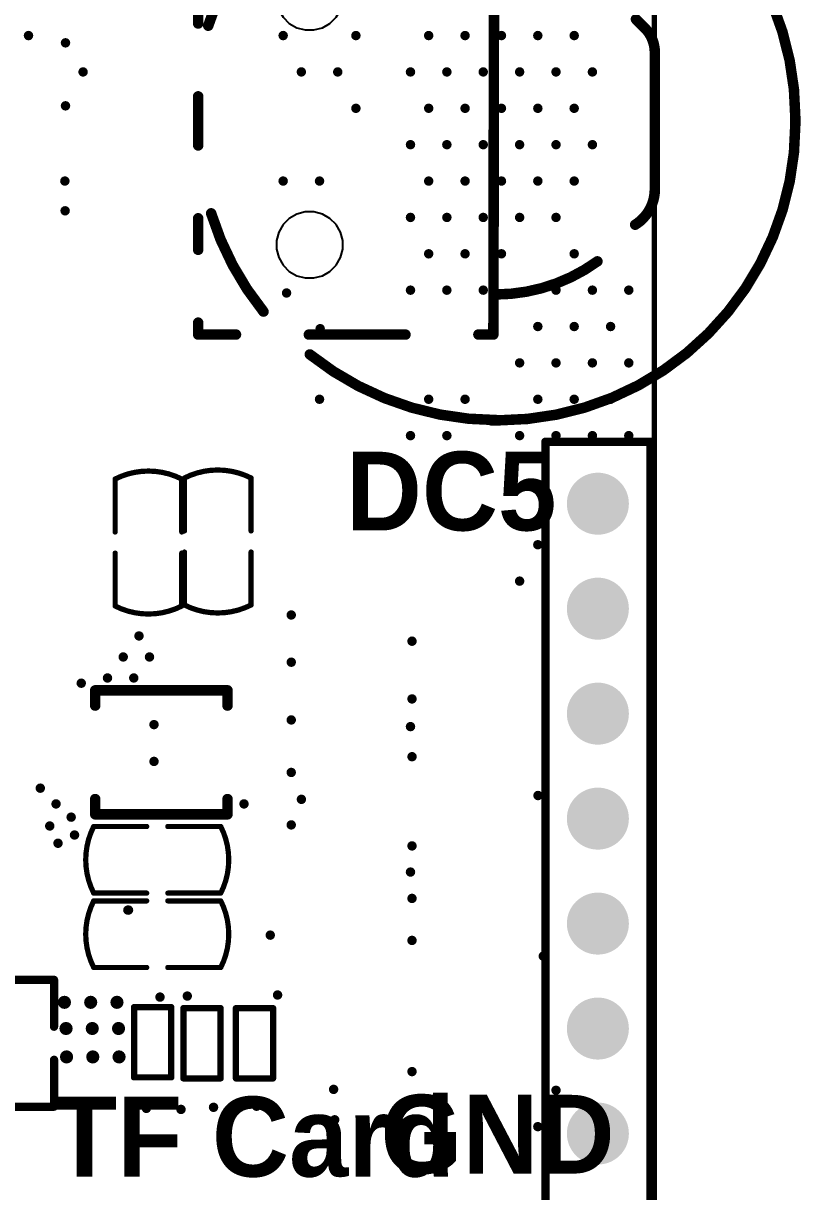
# Model space of a CAD drawing. Header units: millimetres. Extents: x -53 to 39, y 0 to 126.
# Drawn here: x 19.94 to 38.74, y 27.07 to 55.34 of the extents above; entities that cross this region are included whole.
import ezdxf

# ---------------------------------------------------------------- set-up
doc = ezdxf.new("R2010")
doc.units = ezdxf.units.MM
for name, color, linetype in [('KeepOutLayer', 6, 'Continuous'), ('MultiLayer', 9, 'Continuous'), ('PadHoleLayer', 156, 'Continuous'), ('TopOverlay', 2, 'Continuous'), ('ViaHoleLayer', 16, 'Continuous')]:
    doc.layers.add(name, color=color, linetype=linetype)
doc.styles.add('阿里巴巴普惠体 Heavy', font='', dxfattribs={"height": 0.2})
doc.styles.get('阿里巴巴普惠体 Heavy').set_extended_font_data('阿里巴巴普惠体 Heavy', bold=True)

# ---------------------------------------------------------------- blocks, each defined once
blk = doc.blocks.new('R0402_46')
at = {"layer": 'TopOverlay', "const_width": 0.1524}
for points in [[(-0.84987638, 0.4499584599999999), (-0.25395682, 0.4499584599999999)], [(-0.84987638, 0.4499584599999999), (-0.84987638, -0.44987718)], [(-0.25395682, 0.4499584599999999), (0.84996274, 0.4499584599999999)], [(0.84996274, 0.4499584599999999), (0.84996274, -0.45003974)], [(-0.84987638, -0.44987718), (-0.25395682, -0.44987718)], [(-0.84987638, -0.44987718), (-0.84971382, -0.45003974)], [(-0.25395682, -0.44987718), (0.84996274, -0.44987718)]]:
    blk.add_lwpolyline(points, dxfattribs=at)
at = {"layer": 'TopOverlay', "const_width": 0.0762}
for points in [[(-0.88797638, 0.4499584599999999, 1), (-0.81177638, 0.4499584599999999, 1)], [(-0.88797638, 0.4499584599999999, 1), (-0.81177638, 0.4499584599999999, 1)], [(-0.29205682, 0.4499584599999999, 1), (-0.21585682, 0.4499584599999999, 1)], [(-0.29205682, 0.4499584599999999, 1), (-0.21585682, 0.4499584599999999, 1)], [(0.81186274, 0.4499584599999999, 1), (0.8880627399999999, 0.4499584599999999, 1)], [(0.81186274, 0.4499584599999999, 1), (0.8880627399999999, 0.4499584599999999, 1)], [(-0.88797638, -0.44987718, 1), (-0.81177638, -0.44987718, 1)], [(-0.88797638, -0.44987718, 1), (-0.81177638, -0.44987718, 1)], [(-0.88797638, -0.44987718, 1), (-0.81177638, -0.44987718, 1)], [(-0.88781382, -0.45003974, 1), (-0.8116138199999999, -0.45003974, 1)], [(-0.29205682, -0.44987718, 1), (-0.21585682, -0.44987718, 1)], [(-0.29205682, -0.44987718, 1), (-0.21585682, -0.44987718, 1)], [(0.81186274, -0.44987718, 1), (0.8880627399999999, -0.44987718, 1)], [(0.81186274, -0.45003974, 1), (0.8880627399999999, -0.45003974, 1)]]:
    blk.add_lwpolyline(points, format="xyb", close=True, dxfattribs=at)
blk = doc.blocks.new('R0402_73')
at = {"layer": 'TopOverlay', "const_width": 0.1524}
for points in [[(-0.84987638, 0.4499584599999999), (-0.84987638, -0.44987718)], [(-0.84987638, 0.4499584599999999), (-0.25395682, 0.4499584599999999)], [(-0.25395682, 0.4499584599999999), (0.84996274, 0.4499584599999999)], [(0.84996274, 0.4499584599999999), (0.84996274, -0.45003974)], [(-0.84987638, -0.44987718), (-0.84971382, -0.45003974)], [(-0.84987638, -0.44987718), (-0.25395682, -0.44987718)], [(-0.25395682, -0.44987718), (0.84996274, -0.44987718)]]:
    blk.add_lwpolyline(points, dxfattribs=at)
at = {"layer": 'TopOverlay', "const_width": 0.0762}
for points in [[(-0.88797638, 0.4499584599999999, 1), (-0.81177638, 0.4499584599999999, 1)], [(-0.88797638, 0.4499584599999999, 1), (-0.81177638, 0.4499584599999999, 1)], [(-0.29205682, 0.4499584599999999, 1), (-0.21585682, 0.4499584599999999, 1)], [(-0.29205682, 0.4499584599999999, 1), (-0.21585682, 0.4499584599999999, 1)], [(0.81186274, 0.4499584599999999, 1), (0.8880627399999999, 0.4499584599999999, 1)], [(0.81186274, 0.4499584599999999, 1), (0.8880627399999999, 0.4499584599999999, 1)], [(-0.88797638, -0.44987718, 1), (-0.81177638, -0.44987718, 1)], [(-0.88797638, -0.44987718, 1), (-0.81177638, -0.44987718, 1)], [(-0.88797638, -0.44987718, 1), (-0.81177638, -0.44987718, 1)], [(-0.88781382, -0.45003974, 1), (-0.8116138199999999, -0.45003974, 1)], [(-0.29205682, -0.44987718, 1), (-0.21585682, -0.44987718, 1)], [(-0.29205682, -0.44987718, 1), (-0.21585682, -0.44987718, 1)], [(0.81186274, -0.44987718, 1), (0.8880627399999999, -0.44987718, 1)], [(0.81186274, -0.45003974, 1), (0.8880627399999999, -0.45003974, 1)]]:
    blk.add_lwpolyline(points, format="xyb", close=True, dxfattribs=at)
blk = doc.blocks.new('R0402_74')
at = {"layer": 'TopOverlay', "const_width": 0.1524}
for points in [[(-0.84987638, 0.4499584599999999), (-0.25395682, 0.4499584599999999)], [(-0.84987638, 0.4499584599999999), (-0.84987638, -0.44987718)], [(-0.25395682, 0.4499584599999999), (0.84996274, 0.4499584599999999)], [(0.84996274, 0.4499584599999999), (0.84996274, -0.45003974)], [(-0.84987638, -0.44987718), (-0.25395682, -0.44987718)], [(-0.84987638, -0.44987718), (-0.84971382, -0.45003974)], [(-0.25395682, -0.44987718), (0.84996274, -0.44987718)]]:
    blk.add_lwpolyline(points, dxfattribs=at)
at = {"layer": 'TopOverlay', "const_width": 0.0762}
for points in [[(-0.88797638, 0.4499584599999999, 1), (-0.81177638, 0.4499584599999999, 1)], [(-0.88797638, 0.4499584599999999, 1), (-0.81177638, 0.4499584599999999, 1)], [(-0.29205682, 0.4499584599999999, 1), (-0.21585682, 0.4499584599999999, 1)], [(-0.29205682, 0.4499584599999999, 1), (-0.21585682, 0.4499584599999999, 1)], [(0.81186274, 0.4499584599999999, 1), (0.8880627399999999, 0.4499584599999999, 1)], [(0.81186274, 0.4499584599999999, 1), (0.8880627399999999, 0.4499584599999999, 1)], [(-0.88797638, -0.44987718, 1), (-0.81177638, -0.44987718, 1)], [(-0.88797638, -0.44987718, 1), (-0.81177638, -0.44987718, 1)], [(-0.88797638, -0.44987718, 1), (-0.81177638, -0.44987718, 1)], [(-0.88781382, -0.45003974, 1), (-0.8116138199999999, -0.45003974, 1)], [(-0.29205682, -0.44987718, 1), (-0.21585682, -0.44987718, 1)], [(-0.29205682, -0.44987718, 1), (-0.21585682, -0.44987718, 1)], [(0.81186274, -0.44987718, 1), (0.8880627399999999, -0.44987718, 1)], [(0.81186274, -0.45003974, 1), (0.8880627399999999, -0.45003974, 1)]]:
    blk.add_lwpolyline(points, format="xyb", close=True, dxfattribs=at)
blk = doc.blocks.new('SW_SMD_SIQ_02FVS3_1_116')
at = {"layer": 'MultiLayer'}
for p, q in [((-3.30878434, -1.3187807), (-3.4912046, -1.4241018)), ((-3.10531764, -1.2642596), (-3.30878434, -1.3187807)), ((-2.8946729, -1.2642596), (-3.10531764, -1.2642596)), ((-2.6912062, -1.3187807), (-2.8946729, -1.2642596)), ((-2.50878594, -1.4241018), (-2.6912062, -1.3187807)), ((2.69120366, -1.3187807), (2.5087834, -1.4241018)), ((2.89467036, -1.2642596), (2.69120366, -1.3187807)), ((3.1053151, -1.2642596), (2.89467036, -1.2642596)), ((3.3087818, -1.3187807), (3.1053151, -1.2642596)), ((3.49120206, -1.4241018), (3.3087818, -1.3187807)), ((-3.64015274, -1.57304994), (-3.74547384, -1.7554702)), ((-3.4912046, -1.4241018), (-3.64015274, -1.57304994)), ((-2.3598378, -1.57304994), (-2.50878594, -1.4241018)), ((-2.2545167, -1.7554702), (-2.3598378, -1.57304994)), ((2.35983526, -1.57304994), (2.25451416, -1.7554702)), ((2.5087834, -1.4241018), (2.35983526, -1.57304994)), ((3.6401502, -1.57304994), (3.49120206, -1.4241018)), ((3.7454713, -1.7554702), (3.6401502, -1.57304994)), ((-3.74547384, -1.7554702), (-3.799992399999999, -1.9589369)), ((-3.799992399999999, -1.9589369), (-3.799992399999999, -2.064258)), ((-2.1999956, -1.9589369), (-2.2545167, -1.7554702)), ((-2.1999956, -2.064258), (-2.1999956, -1.9589369)), ((2.25451416, -1.7554702), (2.1999956, -1.9589369)), ((2.1999956, -1.9589369), (2.1999956, -2.064258)), ((3.799992399999999, -1.9589369), (3.7454713, -1.7554702)), ((3.799992399999999, -2.064258), (3.799992399999999, -1.9589369)), ((-3.799992399999999, -2.064258), (-3.799992399999999, -2.16958164)), ((-3.799992399999999, -2.16958164), (-3.74547384, -2.37304834)), ((-2.2545167, -2.37304834), (-2.1999956, -2.16958164)), ((-2.1999956, -2.064258), (-2.1999956, -2.064258)), ((-2.1999956, -2.16958164), (-2.1999956, -2.064258)), ((-2.1999956, -2.064258), (-2.1999956, -2.064258)), ((2.1999956, -2.064258), (2.1999956, -2.16958164)), ((2.1999956, -2.16958164), (2.25451416, -2.37304834)), ((3.7454713, -2.37304834), (3.799992399999999, -2.16958164)), ((3.799992399999999, -2.064258), (3.799992399999999, -2.064258)), ((3.799992399999999, -2.16958164), (3.799992399999999, -2.064258)), ((3.799992399999999, -2.064258), (3.799992399999999, -2.064258)), ((-3.74547384, -2.37304834), (-3.64015274, -2.5554686)), ((-2.3598378, -2.5554686), (-2.2545167, -2.37304834)), ((2.25451416, -2.37304834), (2.35983526, -2.5554686)), ((3.6401502, -2.5554686), (3.7454713, -2.37304834)), ((-3.64015274, -2.5554686), (-3.4912046, -2.70441674)), ((-3.4912046, -2.70441674), (-3.30878434, -2.80973784)), ((-3.30878434, -2.80973784), (-3.10531764, -2.8642564)), ((-2.8946729, -2.8642564), (-2.6912062, -2.80973784)), ((-2.6912062, -2.80973784), (-2.50878594, -2.70441674)), ((-2.50878594, -2.70441674), (-2.3598378, -2.5554686)), ((2.35983526, -2.5554686), (2.5087834, -2.70441674)), ((2.5087834, -2.70441674), (2.69120366, -2.80973784)), ((2.69120366, -2.80973784), (2.89467036, -2.8642564)), ((3.1053151, -2.8642564), (3.3087818, -2.80973784)), ((3.3087818, -2.80973784), (3.49120206, -2.70441674)), ((3.49120206, -2.70441674), (3.6401502, -2.5554686)), ((-3.10531764, -2.8642564), (-2.8946729, -2.8642564)), ((2.89467036, -2.8642564), (3.1053151, -2.8642564))]:
    blk.add_line(p, q, dxfattribs=at)
at = {"layer": 'TopOverlay', "const_width": 0.254}
for points in [[(-7.253605, 2.4896318, -0.4142135623730951), (-0.0573786, 9.685858199999998)], [(0.0630682, 9.685858199999998, -0.4142135623730951), (7.245883399999999, 2.503043)], [(-2.2507448, 6.039231, -0.198912367379658), (-1.655318, 6.285864999999999)], [(1.65532054, 6.285864999999999, -0.2586501707018747), (2.512822, 5.8104786)], [(-4.1999916, 2.43586254, -0.1582994586231695), (-3.39866986, 4.90342174)], [(3.39867494, 4.89752386, -0.1582994586231695), (4.1999916, 2.42999006)], [(-5.663770739999999, -2.02343766, -0.1700351018163756), (-7.253351, 2.51572014)], [(7.2399906, 2.48000774, -0.1700351018163761), (5.65043574, -2.05915006)], [(4.61408526, -3.17985648, -0.0957782347972336), (2.23656652, -4.44627254)], [(-2.30246174, -4.516424799999999, -0.0957782347972336), (-4.68000334, -3.2500062)]]:
    blk.add_lwpolyline(points, format="xyb", dxfattribs=at)
for points in [[(0, 9.685858199999998), (-0.0573786, 9.685858199999998)], [(0.0630682, 9.685858199999998), (0, 9.685858199999998)], [(1.655318, 6.285864999999999), (-1.655318, 6.285864999999999)], [(-2.45999, 5.8299858), (-2.2507448, 6.039231)], [(2.419985, 5.9399932), (2.3702518, 5.989726399999999)], [(7.245883399999999, 2.3358856), (7.245883399999999, 2.503043)], [(5.169408, 2.38125), (-5.140452, 2.39903)], [(-5.1400456, 2.0599908), (-5.1400456, 2.392934)], [(5.169408, 2.01803), (5.169408, 2.38125)], [(-5.139994799999999, -2.0829016), (-5.139994799999999, 0.2547366)], [(5.169992199999999, -2.0829016), (5.169992199999999, 0.2547366)], [(-5.139994799999999, -4.7599854), (-5.139994799999999, -3.8453314)], [(5.169992199999999, -4.7599854), (5.169992199999999, -3.8453314)], [(-5.039994999999999, -4.7599854), (-5.139994799999999, -4.7599854)], [(-4.8811434, -4.7599854), (-5.039994999999999, -4.7599854)], [(-2.3561294, -4.7599854), (-3.1188406, -4.7599854)], [(0.5938266, -4.7599854), (-0.5938266, -4.7599854)], [(3.1188406, -4.7599854), (2.3561294, -4.7599854)], [(5.169992199999999, -4.7599854), (4.8811434, -4.7599854)]]:
    blk.add_lwpolyline(points, dxfattribs=at)
at = {"layer": 'TopOverlay', "const_width": 0.127}
for points in [[(-0.1208786, 9.685858199999998, 1), (0.0061214, 9.685858199999998, 1)], [(-0.1208786, 9.685858199999998, 1), (0.0061214, 9.685858199999998, 1)], [(-0.0635, 9.685858199999998, 1), (0.0635, 9.685858199999998, 1)], [(-0.0635, 9.685858199999998, 1), (0.0635, 9.685858199999998, 1)], [(-0.0004318, 9.685858199999998, 1), (0.1265682, 9.685858199999998, 1)], [(-0.0004318, 9.685858199999998, 1), (0.1265682, 9.685858199999998, 1)], [(-1.718818, 6.285864999999999, 1), (-1.591818, 6.285864999999999, 1)], [(-1.718818, 6.285864999999999, 1), (-1.591818, 6.285864999999999, 1)], [(1.591818, 6.285864999999999, 1), (1.718818, 6.285864999999999, 1)], [(1.59182054, 6.285864999999999, 1), (1.71882054, 6.285864999999999, 1)], [(-2.52349, 5.8299858, 1), (-2.39649, 5.8299858, 1)], [(-2.3142448, 6.039231, 1), (-2.1872448, 6.039231, 1)], [(-2.3142448, 6.039231, 1), (-2.1872448, 6.039231, 1)], [(2.3067518, 5.989726399999999, 1), (2.4337518, 5.989726399999999, 1)], [(2.356485, 5.9399932, 1), (2.483485, 5.9399932, 1)], [(2.449322, 5.8104786, 1), (2.576322, 5.8104786, 1)], [(-3.46216986, 4.90342174, 1), (-3.33516986, 4.90342174, 1)], [(3.33517494, 4.89752386, 1), (3.46217494, 4.89752386, 1)], [(-7.317105000000001, 2.4896318, 1), (-7.190105, 2.4896318, 1)], [(-7.316851, 2.51572014, 1), (-7.189851, 2.51572014, 1)], [(-4.2634916, 2.43586254, 1), (-4.136491599999999, 2.43586254, 1)], [(4.136491599999999, 2.42999006, 1), (4.2634916, 2.42999006, 1)], [(7.176490599999999, 2.48000774, 1), (7.303490599999999, 2.48000774, 1)], [(7.182383399999999, 2.503043, 1), (7.3093834, 2.503043, 1)], [(7.182383399999999, 2.503043, 1), (7.3093834, 2.503043, 1)], [(-5.203952, 2.39903, 1), (-5.076951999999999, 2.39903, 1)], [(-5.203545599999999, 2.392934, 1), (-5.0765456, 2.392934, 1)], [(5.105907999999999, 2.38125, 1), (5.232908, 2.38125, 1)], [(5.105907999999999, 2.38125, 1), (5.232908, 2.38125, 1)], [(7.182383399999999, 2.3358856, 1), (7.3093834, 2.3358856, 1)], [(-5.203545599999999, 2.0599908, 1), (-5.0765456, 2.0599908, 1)], [(5.105907999999999, 2.01803, 1), (5.232908, 2.01803, 1)], [(-5.2034948, 0.2547366, 1), (-5.0764948, 0.2547366, 1)], [(5.1064922, 0.2547366, 1), (5.2334922, 0.2547366, 1)], [(-5.72727074, -2.02343766, 1), (-5.600270739999999, -2.02343766, 1)], [(-5.2034948, -2.0829016, 1), (-5.0764948, -2.0829016, 1)], [(5.1064922, -2.0829016, 1), (5.2334922, -2.0829016, 1)], [(5.586935739999999, -2.05915006, 1), (5.713935739999999, -2.05915006, 1)], [(4.55058526, -3.17985648, 1), (4.67758526, -3.17985648, 1)], [(-4.74350334, -3.2500062, 1), (-4.61650334, -3.2500062, 1)], [(-5.2034948, -3.8453314, 1), (-5.0764948, -3.8453314, 1)], [(5.1064922, -3.8453314, 1), (5.2334922, -3.8453314, 1)], [(-2.36596174, -4.516424799999999, 1), (-2.23896174, -4.516424799999999, 1)], [(2.17306652, -4.44627254, 1), (2.30006652, -4.44627254, 1)], [(-5.2034948, -4.7599854, 1), (-5.0764948, -4.7599854, 1)], [(-5.2034948, -4.7599854, 1), (-5.0764948, -4.7599854, 1)], [(-5.103495, -4.7599854, 1), (-4.976494999999999, -4.7599854, 1)], [(-5.103495, -4.7599854, 1), (-4.976494999999999, -4.7599854, 1)], [(-4.9446434, -4.7599854, 1), (-4.8176434, -4.7599854, 1)], [(-3.1823406, -4.7599854, 1), (-3.0553406, -4.7599854, 1)], [(-2.4196294, -4.7599854, 1), (-2.2926294, -4.7599854, 1)], [(-0.6573266, -4.7599854, 1), (-0.5303266, -4.7599854, 1)], [(0.5303266, -4.7599854, 1), (0.6573266, -4.7599854, 1)], [(2.2926294, -4.7599854, 1), (2.4196294, -4.7599854, 1)], [(3.0553406, -4.7599854, 1), (3.1823406, -4.7599854, 1)], [(4.8176434, -4.7599854, 1), (4.9446434, -4.7599854, 1)], [(5.1064922, -4.7599854, 1), (5.2334922, -4.7599854, 1)], [(5.1064922, -4.7599854, 1), (5.2334922, -4.7599854, 1)]]:
    blk.add_lwpolyline(points, format="xyb", close=True, dxfattribs=at)
blk = doc.blocks.new('HDR1X15_121')
at = {"layer": 'MultiLayer'}
h = blk.add_hatch(color=9, dxfattribs=at)
edge = h.paths.add_edge_path()
edge.add_arc((1.27, 0), 0.7499985, 0, 360)
h = blk.add_hatch(color=9, dxfattribs=at)
edge = h.paths.add_edge_path()
edge.add_arc((3.81, 0), 0.7499985, 0, 360)
h = blk.add_hatch(color=9, dxfattribs=at)
edge = h.paths.add_edge_path()
edge.add_arc((6.35, 0), 0.7499985, 0, 360)
h = blk.add_hatch(color=9, dxfattribs=at)
edge = h.paths.add_edge_path()
edge.add_arc((8.889999999999999, 0), 0.7499985, 0, 360)
h = blk.add_hatch(color=9, dxfattribs=at)
edge = h.paths.add_edge_path()
edge.add_arc((11.43, 0), 0.7499985, 0, 360)
h = blk.add_hatch(color=9, dxfattribs=at)
edge = h.paths.add_edge_path()
edge.add_arc((13.97, 0), 0.7499985, 0, 360)
h = blk.add_hatch(color=9, dxfattribs=at)
edge = h.paths.add_edge_path()
edge.add_arc((16.51, 0), 0.7499985, 0, 360)
at = {"layer": 'PadHoleLayer'}
h = blk.add_hatch(color=156, dxfattribs=at)
edge = h.paths.add_edge_path()
edge.add_arc((1.27, 0), 0.4499991, 0, 360)
h = blk.add_hatch(color=156, dxfattribs=at)
edge = h.paths.add_edge_path()
edge.add_arc((3.81, 0), 0.4499991, 0, 360)
h = blk.add_hatch(color=156, dxfattribs=at)
edge = h.paths.add_edge_path()
edge.add_arc((6.35, 0), 0.4499991, 0, 360)
h = blk.add_hatch(color=156, dxfattribs=at)
edge = h.paths.add_edge_path()
edge.add_arc((8.889999999999999, 0), 0.4499991, 0, 360)
h = blk.add_hatch(color=156, dxfattribs=at)
edge = h.paths.add_edge_path()
edge.add_arc((11.43, 0), 0.4499991, 0, 360)
h = blk.add_hatch(color=156, dxfattribs=at)
edge = h.paths.add_edge_path()
edge.add_arc((13.97, 0), 0.4499991, 0, 360)
h = blk.add_hatch(color=156, dxfattribs=at)
edge = h.paths.add_edge_path()
edge.add_arc((16.51, 0), 0.4499991, 0, 360)
at = {"layer": 'TopOverlay', "const_width": 0.1999996}
for points in [[(-18.415, 1.27), (18.0086, 1.27)], [(18.0086, 1.27), (18.0086, -1.27)], [(-20.32, -1.27), (18.0086, -1.27)]]:
    blk.add_lwpolyline(points, dxfattribs=at)
at = {"layer": 'TopOverlay', "const_width": 0.0999998}
for points in [[(17.9586001, 1.27, 1), (18.0585999, 1.27, 1)], [(17.9586001, 1.27, 1), (18.0585999, 1.27, 1)], [(17.9586001, -1.27, 1), (18.0585999, -1.27, 1)], [(17.9586001, -1.27, 1), (18.0585999, -1.27, 1)]]:
    blk.add_lwpolyline(points, format="xyb", close=True, dxfattribs=at)
blk = doc.blocks.new('C0805_137')
at = {"layer": 'TopOverlay', "const_width": 0.127}
for points in [[(-1.53651712, -0.80585564, -0.2396317724491677), (-1.53651712, 0.80585564)], [(1.53651712, 0.80585564, -0.239631895420603), (1.53651712, -0.80585564)]]:
    blk.add_lwpolyline(points, format="xyb", dxfattribs=at)
for points in [[(-1.53651712, 0.80585564), (-0.2558542, 0.80585564)], [(0.2558542, 0.80585564), (1.53651712, 0.80585564)], [(-1.53651712, -0.80585564), (-0.2558542, -0.80585564)], [(0.2558542, -0.80585564), (1.53651712, -0.80585564)]]:
    blk.add_lwpolyline(points, dxfattribs=at)
at = {"layer": 'TopOverlay', "const_width": 0.0635}
for points in [[(-1.56826712, 0.80585564, 1), (-1.50476712, 0.80585564, 1)], [(-1.56826712, 0.80585564, 1), (-1.50476712, 0.80585564, 1)], [(-0.2876042, 0.80585564, 1), (-0.2241042, 0.80585564, 1)], [(0.2241042, 0.80585564, 1), (0.2876042, 0.80585564, 1)], [(1.50476712, 0.80585564, 1), (1.56826712, 0.80585564, 1)], [(1.50476712, 0.80585564, 1), (1.56826712, 0.80585564, 1)], [(-1.56826712, -0.80585564, 1), (-1.50476712, -0.80585564, 1)], [(-1.56826712, -0.80585564, 1), (-1.50476712, -0.80585564, 1)], [(-0.2876042, -0.80585564, 1), (-0.2241042, -0.80585564, 1)], [(0.2241042, -0.80585564, 1), (0.2876042, -0.80585564, 1)], [(1.50476712, -0.80585564, 1), (1.56826712, -0.80585564, 1)], [(1.50476712, -0.80585564, 1), (1.56826712, -0.80585564, 1)]]:
    blk.add_lwpolyline(points, format="xyb", close=True, dxfattribs=at)
blk = doc.blocks.new('IND_SMD_L3_2_W3_0_SPM3012T_139')
at = {"layer": 'TopOverlay', "const_width": 0.254}
for points in [[(1.6000222, 1.499997), (-1.6000222, 1.499997)], [(-1.6000222, 1.499997), (-1.6000222, 1.1311382)], [(1.6000222, 1.499997), (1.6000222, 1.1311382)], [(-1.6000222, -1.1311382), (-1.6000222, -1.499997)], [(1.6000222, -1.1311382), (1.6000222, -1.499997)], [(1.6000222, -1.499997), (-1.6000222, -1.499997)]]:
    blk.add_lwpolyline(points, dxfattribs=at)
at = {"layer": 'TopOverlay', "const_width": 0.127}
for points in [[(-1.6635222, 1.499997, 1), (-1.5365222, 1.499997, 1)], [(-1.6635222, 1.499997, 1), (-1.5365222, 1.499997, 1)], [(1.5365222, 1.499997, 1), (1.6635222, 1.499997, 1)], [(1.5365222, 1.499997, 1), (1.6635222, 1.499997, 1)], [(-1.6635222, 1.1311382, 1), (-1.5365222, 1.1311382, 1)], [(1.5365222, 1.1311382, 1), (1.6635222, 1.1311382, 1)], [(-1.6635222, -1.1311382, 1), (-1.5365222, -1.1311382, 1)], [(1.5365222, -1.1311382, 1), (1.6635222, -1.1311382, 1)], [(-1.6635222, -1.499997, 1), (-1.5365222, -1.499997, 1)], [(-1.6635222, -1.499997, 1), (-1.5365222, -1.499997, 1)], [(1.5365222, -1.499997, 1), (1.6635222, -1.499997, 1)], [(1.5365222, -1.499997, 1), (1.6635222, -1.499997, 1)]]:
    blk.add_lwpolyline(points, format="xyb", close=True, dxfattribs=at)
blk = doc.blocks.new('LC_0603_R_142')
at = {"layer": 'TopOverlay', "const_width": 0.1999996}
for points in [[(-1.5349982, 0.79000096), (-0.3999992, 0.79000096)], [(-1.5349982, 0.79000096), (-1.5349982, -0.79000096)], [(0.40000174, 0.79000096), (1.53500074, 0.79000096)], [(1.53500074, 0.79000096), (1.53500074, -0.79000096)], [(-1.5349982, -0.79000096), (-0.3999992, -0.79000096)], [(0.40000174, -0.79000096), (1.53500074, -0.79000096)]]:
    blk.add_lwpolyline(points, dxfattribs=at)
at = {"layer": 'TopOverlay', "const_width": 0.0999998}
for points in [[(-1.5849981, 0.79000096, 1), (-1.4849983, 0.79000096, 1)], [(-1.5849981, 0.79000096, 1), (-1.4849983, 0.79000096, 1)], [(-0.4499991, 0.79000096, 1), (-0.3499993, 0.79000096, 1)], [(0.35000184, 0.79000096, 1), (0.4500016399999999, 0.79000096, 1)], [(1.48500084, 0.79000096, 1), (1.58500064, 0.79000096, 1)], [(1.48500084, 0.79000096, 1), (1.58500064, 0.79000096, 1)], [(-1.5849981, -0.79000096, 1), (-1.4849983, -0.79000096, 1)], [(-1.5849981, -0.79000096, 1), (-1.4849983, -0.79000096, 1)], [(-0.4499991, -0.79000096, 1), (-0.3499993, -0.79000096, 1)], [(0.35000184, -0.79000096, 1), (0.4500016399999999, -0.79000096, 1)], [(1.48500084, -0.79000096, 1), (1.58500064, -0.79000096, 1)], [(1.48500084, -0.79000096, 1), (1.58500064, -0.79000096, 1)]]:
    blk.add_lwpolyline(points, format="xyb", close=True, dxfattribs=at)
blk = doc.blocks.new('C0805_153')
at = {"layer": 'TopOverlay', "const_width": 0.127}
for points in [[(-1.53651712, -0.80585564, -0.2396317724491677), (-1.53651712, 0.80585564)], [(1.53651712, 0.80585564, -0.2396318954206029), (1.53651712, -0.80585564)]]:
    blk.add_lwpolyline(points, format="xyb", dxfattribs=at)
for points in [[(-1.53651712, 0.80585564), (-0.2558542, 0.80585564)], [(0.2558542, 0.80585564), (1.53651712, 0.80585564)], [(-1.53651712, -0.80585564), (-0.2558542, -0.80585564)], [(0.2558542, -0.80585564), (1.53651712, -0.80585564)]]:
    blk.add_lwpolyline(points, dxfattribs=at)
at = {"layer": 'TopOverlay', "const_width": 0.0635}
for points in [[(-1.56826712, 0.80585564, 1), (-1.50476712, 0.80585564, 1)], [(-1.56826712, 0.80585564, 1), (-1.50476712, 0.80585564, 1)], [(-0.2876042, 0.80585564, 1), (-0.2241042, 0.80585564, 1)], [(0.2241042, 0.80585564, 1), (0.2876042, 0.80585564, 1)], [(1.50476712, 0.80585564, 1), (1.56826712, 0.80585564, 1)], [(1.50476712, 0.80585564, 1), (1.56826712, 0.80585564, 1)], [(-1.56826712, -0.80585564, 1), (-1.50476712, -0.80585564, 1)], [(-1.56826712, -0.80585564, 1), (-1.50476712, -0.80585564, 1)], [(-0.2876042, -0.80585564, 1), (-0.2241042, -0.80585564, 1)], [(0.2241042, -0.80585564, 1), (0.2876042, -0.80585564, 1)], [(1.50476712, -0.80585564, 1), (1.56826712, -0.80585564, 1)], [(1.50476712, -0.80585564, 1), (1.56826712, -0.80585564, 1)]]:
    blk.add_lwpolyline(points, format="xyb", close=True, dxfattribs=at)
blk = doc.blocks.new('C0805_154')
at = {"layer": 'TopOverlay', "const_width": 0.127}
for points in [[(-1.53651712, -0.80585564, -0.2396317724491677), (-1.53651712, 0.80585564)], [(1.53651712, 0.80585564, -0.2396318954206029), (1.53651712, -0.80585564)]]:
    blk.add_lwpolyline(points, format="xyb", dxfattribs=at)
for points in [[(-1.53651712, 0.80585564), (-0.2558542, 0.80585564)], [(0.2558542, 0.80585564), (1.53651712, 0.80585564)], [(-1.53651712, -0.80585564), (-0.2558542, -0.80585564)], [(0.2558542, -0.80585564), (1.53651712, -0.80585564)]]:
    blk.add_lwpolyline(points, dxfattribs=at)
at = {"layer": 'TopOverlay', "const_width": 0.0635}
for points in [[(-1.56826712, 0.80585564, 1), (-1.50476712, 0.80585564, 1)], [(-1.56826712, 0.80585564, 1), (-1.50476712, 0.80585564, 1)], [(-0.2876042, 0.80585564, 1), (-0.2241042, 0.80585564, 1)], [(0.2241042, 0.80585564, 1), (0.2876042, 0.80585564, 1)], [(1.50476712, 0.80585564, 1), (1.56826712, 0.80585564, 1)], [(1.50476712, 0.80585564, 1), (1.56826712, 0.80585564, 1)], [(-1.56826712, -0.80585564, 1), (-1.50476712, -0.80585564, 1)], [(-1.56826712, -0.80585564, 1), (-1.50476712, -0.80585564, 1)], [(-0.2876042, -0.80585564, 1), (-0.2241042, -0.80585564, 1)], [(0.2241042, -0.80585564, 1), (0.2876042, -0.80585564, 1)], [(1.50476712, -0.80585564, 1), (1.56826712, -0.80585564, 1)], [(1.50476712, -0.80585564, 1), (1.56826712, -0.80585564, 1)]]:
    blk.add_lwpolyline(points, format="xyb", close=True, dxfattribs=at)
blk = doc.blocks.new('C0805_155')
at = {"layer": 'TopOverlay', "const_width": 0.127}
for points in [[(-1.53651712, -0.80585564, -0.2396317724491677), (-1.53651712, 0.80585564)], [(1.53651712, 0.80585564, -0.239631895420603), (1.53651712, -0.80585564)]]:
    blk.add_lwpolyline(points, format="xyb", dxfattribs=at)
for points in [[(-1.53651712, 0.80585564), (-0.2558542, 0.80585564)], [(0.2558542, 0.80585564), (1.53651712, 0.80585564)], [(-1.53651712, -0.80585564), (-0.2558542, -0.80585564)], [(0.2558542, -0.80585564), (1.53651712, -0.80585564)]]:
    blk.add_lwpolyline(points, dxfattribs=at)
at = {"layer": 'TopOverlay', "const_width": 0.0635}
for points in [[(-1.56826712, 0.80585564, 1), (-1.50476712, 0.80585564, 1)], [(-1.56826712, 0.80585564, 1), (-1.50476712, 0.80585564, 1)], [(-0.2876042, 0.80585564, 1), (-0.2241042, 0.80585564, 1)], [(0.2241042, 0.80585564, 1), (0.2876042, 0.80585564, 1)], [(1.50476712, 0.80585564, 1), (1.56826712, 0.80585564, 1)], [(1.50476712, 0.80585564, 1), (1.56826712, 0.80585564, 1)], [(-1.56826712, -0.80585564, 1), (-1.50476712, -0.80585564, 1)], [(-1.56826712, -0.80585564, 1), (-1.50476712, -0.80585564, 1)], [(-0.2876042, -0.80585564, 1), (-0.2241042, -0.80585564, 1)], [(0.2241042, -0.80585564, 1), (0.2876042, -0.80585564, 1)], [(1.50476712, -0.80585564, 1), (1.56826712, -0.80585564, 1)], [(1.50476712, -0.80585564, 1), (1.56826712, -0.80585564, 1)]]:
    blk.add_lwpolyline(points, format="xyb", close=True, dxfattribs=at)

msp = doc.modelspace()

# ---------------------------------------------------------------- hatches: boundary and pattern name
at = {"layer": 'ViaHoleLayer'}
h = msp.add_hatch(color=16, dxfattribs=at)
edge = h.paths.add_edge_path()
edge.add_arc((20.06015292, 55.04006772), 0.1149985, 0, 360)
h = msp.add_hatch(color=16, dxfattribs=at)
edge = h.paths.add_edge_path()
edge.add_arc((26.22015838, 55.04006772), 0.1149985, 0, 360)
h = msp.add_hatch(color=16, dxfattribs=at)
edge = h.paths.add_edge_path()
edge.add_arc((27.98015994, 55.04006772), 0.1149985, 0, 360)
h = msp.add_hatch(color=16, dxfattribs=at)
edge = h.paths.add_edge_path()
edge.add_arc((29.7401615, 55.04006772), 0.1149985, 0, 360)
h = msp.add_hatch(color=16, dxfattribs=at)
edge = h.paths.add_edge_path()
edge.add_arc((30.62016228, 55.04006772), 0.1149985, 0, 360)
h = msp.add_hatch(color=16, dxfattribs=at)
edge = h.paths.add_edge_path()
edge.add_arc((31.50016306, 55.04006772), 0.1149985, 0, 360)
h = msp.add_hatch(color=16, dxfattribs=at)
edge = h.paths.add_edge_path()
edge.add_arc((32.38016383999999, 55.04006772), 0.1149985, 0, 360)
h = msp.add_hatch(color=16, dxfattribs=at)
edge = h.paths.add_edge_path()
edge.add_arc((33.26016462, 55.04006772), 0.1149985, 0, 360)
h = msp.add_hatch(color=16, dxfattribs=at)
edge = h.paths.add_edge_path()
edge.add_arc((20.955, 54.864), 0.1149985, 0, 360)
h = msp.add_hatch(color=16, dxfattribs=at)
edge = h.paths.add_edge_path()
edge.add_arc((21.38015536, 54.16006693999999), 0.1149985, 0, 360)
h = msp.add_hatch(color=16, dxfattribs=at)
edge = h.paths.add_edge_path()
edge.add_arc((26.66016004, 54.16006693999999), 0.1149985, 0, 360)
h = msp.add_hatch(color=16, dxfattribs=at)
edge = h.paths.add_edge_path()
edge.add_arc((27.54016082, 54.16006693999999), 0.1149985, 0, 360)
h = msp.add_hatch(color=16, dxfattribs=at)
edge = h.paths.add_edge_path()
edge.add_arc((29.30016238, 54.16006693999999), 0.1149985, 0, 360)
h = msp.add_hatch(color=16, dxfattribs=at)
edge = h.paths.add_edge_path()
edge.add_arc((30.18016316, 54.16006693999999), 0.1149985, 0, 360)
h = msp.add_hatch(color=16, dxfattribs=at)
edge = h.paths.add_edge_path()
edge.add_arc((31.06016394, 54.16006693999999), 0.1149985, 0, 360)
h = msp.add_hatch(color=16, dxfattribs=at)
edge = h.paths.add_edge_path()
edge.add_arc((31.94016471999999, 54.16006693999999), 0.1149985, 0, 360)
h = msp.add_hatch(color=16, dxfattribs=at)
edge = h.paths.add_edge_path()
edge.add_arc((32.82016549999999, 54.16006693999999), 0.1149985, 0, 360)
h = msp.add_hatch(color=16, dxfattribs=at)
edge = h.paths.add_edge_path()
edge.add_arc((33.70016628, 54.16006693999999), 0.1149985, 0, 360)
h = msp.add_hatch(color=16, dxfattribs=at)
edge = h.paths.add_edge_path()
edge.add_arc((20.955, 53.34), 0.1149985, 0, 360)
h = msp.add_hatch(color=16, dxfattribs=at)
edge = h.paths.add_edge_path()
edge.add_arc((27.98015994, 53.28006616), 0.1149985, 0, 360)
h = msp.add_hatch(color=16, dxfattribs=at)
edge = h.paths.add_edge_path()
edge.add_arc((29.7401615, 53.28006616), 0.1149985, 0, 360)
h = msp.add_hatch(color=16, dxfattribs=at)
edge = h.paths.add_edge_path()
edge.add_arc((30.62016228, 53.28006616), 0.1149985, 0, 360)
h = msp.add_hatch(color=16, dxfattribs=at)
edge = h.paths.add_edge_path()
edge.add_arc((31.50016306, 53.28006616), 0.1149985, 0, 360)
h = msp.add_hatch(color=16, dxfattribs=at)
edge = h.paths.add_edge_path()
edge.add_arc((32.38016383999999, 53.28006616), 0.1149985, 0, 360)
h = msp.add_hatch(color=16, dxfattribs=at)
edge = h.paths.add_edge_path()
edge.add_arc((33.26016462, 53.28006616), 0.1149985, 0, 360)
h = msp.add_hatch(color=16, dxfattribs=at)
edge = h.paths.add_edge_path()
edge.add_arc((29.30016238, 52.40006537999999), 0.1149985, 0, 360)
h = msp.add_hatch(color=16, dxfattribs=at)
edge = h.paths.add_edge_path()
edge.add_arc((30.18016316, 52.40006537999999), 0.1149985, 0, 360)
h = msp.add_hatch(color=16, dxfattribs=at)
edge = h.paths.add_edge_path()
edge.add_arc((31.06016394, 52.40006537999999), 0.1149985, 0, 360)
h = msp.add_hatch(color=16, dxfattribs=at)
edge = h.paths.add_edge_path()
edge.add_arc((31.94016471999999, 52.40006537999999), 0.1149985, 0, 360)
h = msp.add_hatch(color=16, dxfattribs=at)
edge = h.paths.add_edge_path()
edge.add_arc((32.82016549999999, 52.40006537999999), 0.1149985, 0, 360)
h = msp.add_hatch(color=16, dxfattribs=at)
edge = h.paths.add_edge_path()
edge.add_arc((33.70016628, 52.40006537999999), 0.1149985, 0, 360)
h = msp.add_hatch(color=16, dxfattribs=at)
edge = h.paths.add_edge_path()
edge.add_arc((20.9401537, 51.5200646), 0.1149985, 0, 360)
h = msp.add_hatch(color=16, dxfattribs=at)
edge = h.paths.add_edge_path()
edge.add_arc((26.22015838, 51.5200646), 0.1149985, 0, 360)
h = msp.add_hatch(color=16, dxfattribs=at)
edge = h.paths.add_edge_path()
edge.add_arc((27.10015916, 51.5200646), 0.1149985, 0, 360)
h = msp.add_hatch(color=16, dxfattribs=at)
edge = h.paths.add_edge_path()
edge.add_arc((29.7401615, 51.5200646), 0.1149985, 0, 360)
h = msp.add_hatch(color=16, dxfattribs=at)
edge = h.paths.add_edge_path()
edge.add_arc((30.62016228, 51.5200646), 0.1149985, 0, 360)
h = msp.add_hatch(color=16, dxfattribs=at)
edge = h.paths.add_edge_path()
edge.add_arc((31.50016306, 51.5200646), 0.1149985, 0, 360)
h = msp.add_hatch(color=16, dxfattribs=at)
edge = h.paths.add_edge_path()
edge.add_arc((32.38016383999999, 51.5200646), 0.1149985, 0, 360)
h = msp.add_hatch(color=16, dxfattribs=at)
edge = h.paths.add_edge_path()
edge.add_arc((33.26016462, 51.5200646), 0.1149985, 0, 360)
h = msp.add_hatch(color=16, dxfattribs=at)
edge = h.paths.add_edge_path()
edge.add_arc((20.94589918, 50.8), 0.1149985, 0, 360)
h = msp.add_hatch(color=16, dxfattribs=at)
edge = h.paths.add_edge_path()
edge.add_arc((29.30016238, 50.64006381999999), 0.1149985, 0, 360)
h = msp.add_hatch(color=16, dxfattribs=at)
edge = h.paths.add_edge_path()
edge.add_arc((30.18016316, 50.64006381999999), 0.1149985, 0, 360)
h = msp.add_hatch(color=16, dxfattribs=at)
edge = h.paths.add_edge_path()
edge.add_arc((31.06016394, 50.64006381999999), 0.1149985, 0, 360)
h = msp.add_hatch(color=16, dxfattribs=at)
edge = h.paths.add_edge_path()
edge.add_arc((31.94016471999999, 50.64006381999999), 0.1149985, 0, 360)
h = msp.add_hatch(color=16, dxfattribs=at)
edge = h.paths.add_edge_path()
edge.add_arc((32.82016549999999, 50.64006381999999), 0.1149985, 0, 360)
h = msp.add_hatch(color=16, dxfattribs=at)
edge = h.paths.add_edge_path()
edge.add_arc((29.7401615, 49.76006304), 0.1149985, 0, 360)
h = msp.add_hatch(color=16, dxfattribs=at)
edge = h.paths.add_edge_path()
edge.add_arc((30.62016228, 49.76006304), 0.1149985, 0, 360)
h = msp.add_hatch(color=16, dxfattribs=at)
edge = h.paths.add_edge_path()
edge.add_arc((31.50016306, 49.76006304), 0.1149985, 0, 360)
h = msp.add_hatch(color=16, dxfattribs=at)
edge = h.paths.add_edge_path()
edge.add_arc((33.26016462, 49.76006304), 0.1149985, 0, 360)
h = msp.add_hatch(color=16, dxfattribs=at)
edge = h.paths.add_edge_path()
edge.add_arc((26.30259916, 48.81198772), 0.1149985, 0, 360)
h = msp.add_hatch(color=16, dxfattribs=at)
edge = h.paths.add_edge_path()
edge.add_arc((29.30016238, 48.88006226), 0.1149985, 0, 360)
h = msp.add_hatch(color=16, dxfattribs=at)
edge = h.paths.add_edge_path()
edge.add_arc((30.18016316, 48.88006226), 0.1149985, 0, 360)
h = msp.add_hatch(color=16, dxfattribs=at)
edge = h.paths.add_edge_path()
edge.add_arc((31.06016394, 48.88006226), 0.1149985, 0, 360)
h = msp.add_hatch(color=16, dxfattribs=at)
edge = h.paths.add_edge_path()
edge.add_arc((32.82016549999999, 48.88006226), 0.1149985, 0, 360)
h = msp.add_hatch(color=16, dxfattribs=at)
edge = h.paths.add_edge_path()
edge.add_arc((33.70016628, 48.88006226), 0.1149985, 0, 360)
h = msp.add_hatch(color=16, dxfattribs=at)
edge = h.paths.add_edge_path()
edge.add_arc((34.58016705999999, 48.88006226), 0.1149985, 0, 360)
h = msp.add_hatch(color=16, dxfattribs=at)
edge = h.paths.add_edge_path()
edge.add_arc((27.11539916, 47.94838772), 0.1149985, 0, 360)
h = msp.add_hatch(color=16, dxfattribs=at)
edge = h.paths.add_edge_path()
edge.add_arc((32.38016383999999, 48.00006148), 0.1149985, 0, 360)
h = msp.add_hatch(color=16, dxfattribs=at)
edge = h.paths.add_edge_path()
edge.add_arc((33.26016462, 48.00006148), 0.1149985, 0, 360)
h = msp.add_hatch(color=16, dxfattribs=at)
edge = h.paths.add_edge_path()
edge.add_arc((34.1401654, 48.00006148), 0.1149985, 0, 360)
h = msp.add_hatch(color=16, dxfattribs=at)
edge = h.paths.add_edge_path()
edge.add_arc((31.94016471999999, 47.1200607), 0.1149985, 0, 360)
h = msp.add_hatch(color=16, dxfattribs=at)
edge = h.paths.add_edge_path()
edge.add_arc((32.82016549999999, 47.1200607), 0.1149985, 0, 360)
h = msp.add_hatch(color=16, dxfattribs=at)
edge = h.paths.add_edge_path()
edge.add_arc((33.70016628, 47.1200607), 0.1149985, 0, 360)
h = msp.add_hatch(color=16, dxfattribs=at)
edge = h.paths.add_edge_path()
edge.add_arc((34.58016705999999, 47.1200607), 0.1149985, 0, 360)
h = msp.add_hatch(color=16, dxfattribs=at)
edge = h.paths.add_edge_path()
edge.add_arc((27.10015916, 46.24005991999999), 0.1149985, 0, 360)
h = msp.add_hatch(color=16, dxfattribs=at)
edge = h.paths.add_edge_path()
edge.add_arc((29.7401615, 46.24005991999999), 0.1149985, 0, 360)
h = msp.add_hatch(color=16, dxfattribs=at)
edge = h.paths.add_edge_path()
edge.add_arc((30.62016228, 46.24005991999999), 0.1149985, 0, 360)
h = msp.add_hatch(color=16, dxfattribs=at)
edge = h.paths.add_edge_path()
edge.add_arc((32.38016383999999, 46.24005991999999), 0.1149985, 0, 360)
h = msp.add_hatch(color=16, dxfattribs=at)
edge = h.paths.add_edge_path()
edge.add_arc((33.26016462, 46.24005991999999), 0.1149985, 0, 360)
h = msp.add_hatch(color=16, dxfattribs=at)
edge = h.paths.add_edge_path()
edge.add_arc((34.1401654, 46.24005991999999), 0.1149985, 0, 360)
h = msp.add_hatch(color=16, dxfattribs=at)
edge = h.paths.add_edge_path()
edge.add_arc((29.30016238, 45.36005914), 0.1149985, 0, 360)
h = msp.add_hatch(color=16, dxfattribs=at)
edge = h.paths.add_edge_path()
edge.add_arc((30.18016316, 45.36005914), 0.1149985, 0, 360)
h = msp.add_hatch(color=16, dxfattribs=at)
edge = h.paths.add_edge_path()
edge.add_arc((31.94016471999999, 45.36005914), 0.1149985, 0, 360)
h = msp.add_hatch(color=16, dxfattribs=at)
edge = h.paths.add_edge_path()
edge.add_arc((32.82016549999999, 45.36005914), 0.1149985, 0, 360)
h = msp.add_hatch(color=16, dxfattribs=at)
edge = h.paths.add_edge_path()
edge.add_arc((33.70016628, 45.36005914), 0.1149985, 0, 360)
h = msp.add_hatch(color=16, dxfattribs=at)
edge = h.paths.add_edge_path()
edge.add_arc((34.58016705999999, 45.36005914), 0.1149985, 0, 360)
h = msp.add_hatch(color=16, dxfattribs=at)
edge = h.paths.add_edge_path()
edge.add_arc((32.38016383999999, 42.72005679999999), 0.1149985, 0, 360)
h = msp.add_hatch(color=16, dxfattribs=at)
edge = h.paths.add_edge_path()
edge.add_arc((31.94016471999999, 41.84005602), 0.1149985, 0, 360)
h = msp.add_hatch(color=16, dxfattribs=at)
edge = h.paths.add_edge_path()
edge.add_arc((26.416, 41.021), 0.1149985, 0, 360)
h = msp.add_hatch(color=16, dxfattribs=at)
edge = h.paths.add_edge_path()
edge.add_arc((22.733, 40.513), 0.1149985, 0, 360)
h = msp.add_hatch(color=16, dxfattribs=at)
edge = h.paths.add_edge_path()
edge.add_arc((29.337, 40.386), 0.1149985, 0, 360)
h = msp.add_hatch(color=16, dxfattribs=at)
edge = h.paths.add_edge_path()
edge.add_arc((22.352, 40.005), 0.1149985, 0, 360)
h = msp.add_hatch(color=16, dxfattribs=at)
edge = h.paths.add_edge_path()
edge.add_arc((22.987, 40.005), 0.1149985, 0, 360)
h = msp.add_hatch(color=16, dxfattribs=at)
edge = h.paths.add_edge_path()
edge.add_arc((26.416, 39.878), 0.1149985, 0, 360)
h = msp.add_hatch(color=16, dxfattribs=at)
edge = h.paths.add_edge_path()
edge.add_arc((21.971, 39.49699999999999), 0.1149985, 0, 360)
h = msp.add_hatch(color=16, dxfattribs=at)
edge = h.paths.add_edge_path()
edge.add_arc((22.606, 39.49699999999999), 0.1149985, 0, 360)
h = msp.add_hatch(color=16, dxfattribs=at)
edge = h.paths.add_edge_path()
edge.add_arc((21.336, 39.37), 0.1149985, 0, 360)
h = msp.add_hatch(color=16, dxfattribs=at)
edge = h.paths.add_edge_path()
edge.add_arc((29.337, 38.989), 0.1149985, 0, 360)
h = msp.add_hatch(color=16, dxfattribs=at)
edge = h.paths.add_edge_path()
edge.add_arc((23.09610062, 38.36728674), 0.1149985, 0, 360)
h = msp.add_hatch(color=16, dxfattribs=at)
edge = h.paths.add_edge_path()
edge.add_arc((26.416, 38.48099999999999), 0.1149985, 0, 360)
h = msp.add_hatch(color=16, dxfattribs=at)
edge = h.paths.add_edge_path()
edge.add_arc((29.30016238, 38.32005289999999), 0.1149985, 0, 360)
h = msp.add_hatch(color=16, dxfattribs=at)
edge = h.paths.add_edge_path()
edge.add_arc((29.337, 37.592), 0.1149985, 0, 360)
h = msp.add_hatch(color=16, dxfattribs=at)
edge = h.paths.add_edge_path()
edge.add_arc((23.09610062, 37.47828673999999), 0.1149985, 0, 360)
h = msp.add_hatch(color=16, dxfattribs=at)
edge = h.paths.add_edge_path()
edge.add_arc((26.416, 37.211), 0.1149985, 0, 360)
h = msp.add_hatch(color=16, dxfattribs=at)
edge = h.paths.add_edge_path()
edge.add_arc((20.3454, 36.83), 0.1149985, 0, 360)
h = msp.add_hatch(color=16, dxfattribs=at)
edge = h.paths.add_edge_path()
edge.add_arc((32.385, 36.6522), 0.1149985, 0, 360)
h = msp.add_hatch(color=16, dxfattribs=at)
edge = h.paths.add_edge_path()
edge.add_arc((20.7264, 36.449), 0.1149985, 0, 360)
h = msp.add_hatch(color=16, dxfattribs=at)
edge = h.paths.add_edge_path()
edge.add_arc((25.273, 36.449), 0.1149985, 0, 360)
h = msp.add_hatch(color=16, dxfattribs=at)
edge = h.paths.add_edge_path()
edge.add_arc((26.66016004, 36.56005133999999), 0.1149985, 0, 360)
h = msp.add_hatch(color=16, dxfattribs=at)
edge = h.paths.add_edge_path()
edge.add_arc((21.09197712, 36.1291124), 0.1149985, 0, 360)
h = msp.add_hatch(color=16, dxfattribs=at)
edge = h.paths.add_edge_path()
edge.add_arc((20.574, 35.9156), 0.1149985, 0, 360)
h = msp.add_hatch(color=16, dxfattribs=at)
edge = h.paths.add_edge_path()
edge.add_arc((26.416, 35.941), 0.1149985, 0, 360)
h = msp.add_hatch(color=16, dxfattribs=at)
edge = h.paths.add_edge_path()
edge.add_arc((21.17399372, 35.69699998), 0.1149985, 0, 360)
h = msp.add_hatch(color=16, dxfattribs=at)
edge = h.paths.add_edge_path()
edge.add_arc((20.77399452, 35.49700038), 0.1149985, 0, 360)
h = msp.add_hatch(color=16, dxfattribs=at)
edge = h.paths.add_edge_path()
edge.add_arc((29.337, 35.433), 0.1149985, 0, 360)
h = msp.add_hatch(color=16, dxfattribs=at)
edge = h.paths.add_edge_path()
edge.add_arc((29.30016238, 34.80004977999999), 0.1149985, 0, 360)
h = msp.add_hatch(color=16, dxfattribs=at)
edge = h.paths.add_edge_path()
edge.add_arc((29.337, 34.163), 0.1149985, 0, 360)
h = msp.add_hatch(color=16, dxfattribs=at)
edge = h.paths.add_edge_path()
edge.add_arc((22.46391748, 33.8803996), 0.1149985, 0, 360)
h = msp.add_hatch(color=16, dxfattribs=at)
edge = h.paths.add_edge_path()
edge.add_arc((22.479, 33.8803996), 0.1149985, 0, 360)
h = msp.add_hatch(color=16, dxfattribs=at)
edge = h.paths.add_edge_path()
edge.add_arc((25.908, 33.274), 0.1149985, 0, 360)
h = msp.add_hatch(color=16, dxfattribs=at)
edge = h.paths.add_edge_path()
edge.add_arc((29.337, 33.147), 0.1149985, 0, 360)
h = msp.add_hatch(color=16, dxfattribs=at)
edge = h.paths.add_edge_path()
edge.add_arc((32.512, 32.766), 0.1149985, 0, 360)
h = msp.add_hatch(color=16, dxfattribs=at)
edge = h.paths.add_edge_path()
edge.add_arc((20.9296, 31.6484), 0.15999968, 0, 360)
h = msp.add_hatch(color=16, dxfattribs=at)
edge = h.paths.add_edge_path()
edge.add_arc((21.5646, 31.6484), 0.15999968, 0, 360)
h = msp.add_hatch(color=16, dxfattribs=at)
edge = h.paths.add_edge_path()
edge.add_arc((22.1996, 31.6484), 0.15999968, 0, 360)
h = msp.add_hatch(color=16, dxfattribs=at)
edge = h.paths.add_edge_path()
edge.add_arc((23.241, 31.77539999999999), 0.1149985, 0, 360)
h = msp.add_hatch(color=16, dxfattribs=at)
edge = h.paths.add_edge_path()
edge.add_arc((23.9014, 31.8008), 0.1149985, 0, 360)
h = msp.add_hatch(color=16, dxfattribs=at)
edge = h.paths.add_edge_path()
edge.add_arc((26.0858, 31.8262), 0.1149985, 0, 360)
h = msp.add_hatch(color=16, dxfattribs=at)
edge = h.paths.add_edge_path()
edge.add_arc((20.96802258, 31.01515514), 0.15999968, 0, 360)
h = msp.add_hatch(color=16, dxfattribs=at)
edge = h.paths.add_edge_path()
edge.add_arc((21.60302258, 31.01515514), 0.15999968, 0, 360)
h = msp.add_hatch(color=16, dxfattribs=at)
edge = h.paths.add_edge_path()
edge.add_arc((22.23802258, 31.01515514), 0.15999968, 0, 360)
h = msp.add_hatch(color=16, dxfattribs=at)
edge = h.paths.add_edge_path()
edge.add_arc((20.9804, 30.3276), 0.15999968, 0, 360)
h = msp.add_hatch(color=16, dxfattribs=at)
edge = h.paths.add_edge_path()
edge.add_arc((21.6154, 30.3276), 0.15999968, 0, 360)
h = msp.add_hatch(color=16, dxfattribs=at)
edge = h.paths.add_edge_path()
edge.add_arc((22.2504, 30.3276), 0.15999968, 0, 360)
h = msp.add_hatch(color=16, dxfattribs=at)
edge = h.paths.add_edge_path()
edge.add_arc((29.337, 29.972), 0.1149985, 0, 360)
h = msp.add_hatch(color=16, dxfattribs=at)
edge = h.paths.add_edge_path()
edge.add_arc((27.44103478, 29.54272222), 0.1149985, 0, 360)
h = msp.add_hatch(color=16, dxfattribs=at)
edge = h.paths.add_edge_path()
edge.add_arc((32.82016549999999, 29.5200451), 0.1149985, 0, 360)
h = msp.add_hatch(color=16, dxfattribs=at)
edge = h.paths.add_edge_path()
edge.add_arc((22.9108, 29.083), 0.1149985, 0, 360)
h = msp.add_hatch(color=16, dxfattribs=at)
edge = h.paths.add_edge_path()
edge.add_arc((23.749, 29.0576), 0.1149985, 0, 360)
h = msp.add_hatch(color=16, dxfattribs=at)
edge = h.paths.add_edge_path()
edge.add_arc((24.5364, 29.1084), 0.1149985, 0, 360)
h = msp.add_hatch(color=16, dxfattribs=at)
edge = h.paths.add_edge_path()
edge.add_arc((25.5778, 29.1338), 0.1149985, 0, 360)
h = msp.add_hatch(color=16, dxfattribs=at)
edge = h.paths.add_edge_path()
edge.add_arc((27.46643478, 28.80612222), 0.1149985, 0, 360)
h = msp.add_hatch(color=16, dxfattribs=at)
edge = h.paths.add_edge_path()
edge.add_arc((32.38016383999999, 28.64004432), 0.1149985, 0, 360)
h = msp.add_hatch(color=16, dxfattribs=at)
edge = h.paths.add_edge_path()
edge.add_arc((32.82016549999999, 27.76004354), 0.1149985, 0, 360)

# ---------------------------------------------------------------- linework, layer by layer
at = {"layer": 'KeepOutLayer', "const_width": 0.127}
msp.add_lwpolyline([(35.20000072, 2.99999908), (35.20000072, 113.39999926)], dxfattribs=at)

# ---------------------------------------------------------------- block references
for name, p, rotation in [('SW_SMD_SIQ_02FVS3_1_116', (28.92425, 52.97550999999999), 270), ('HDR1X15_121', (33.8328, 27.2034), 90), ('C0805_155', (22.9616, 42.77359999999999), 90), ('C0805_137', (24.638, 42.799), 90), ('IND_SMD_L3_2_W3_0_SPM3012T_139', (23.2739946, 37.69700106), 180), ('LC_0603_R_142', (19.8882, 30.6578), 90), ('R0402_74', (23.0632, 30.6832), 90), ('R0402_73', (24.257, 30.6578), 90), ('R0402_46', (25.527, 30.6578), 90)]:
    msp.add_blockref(name, p, dxfattribs=dict(rotation=rotation))
for name, p in [('C0805_154', (23.1739948, 35.09700118)), ('C0805_153', (23.1739948, 33.2969997))]:
    msp.add_blockref(name, p)

# ---------------------------------------------------------------- texts
at = {"layer": 'TopOverlay', "style": '阿里巴巴普惠体 Heavy'}
for s, p in [('DC5', (27.7368, 43.066208)), ('GND', (28.57620142, 27.5054949))]:
    msp.add_text(s, height=1.905, dxfattribs=at).set_placement(p)
msp.add_text('TF Card', height=1.9304, rotation=360, dxfattribs=at).set_placement((20.62614874, 27.4326858))

doc.saveas('drawing.dxf')
